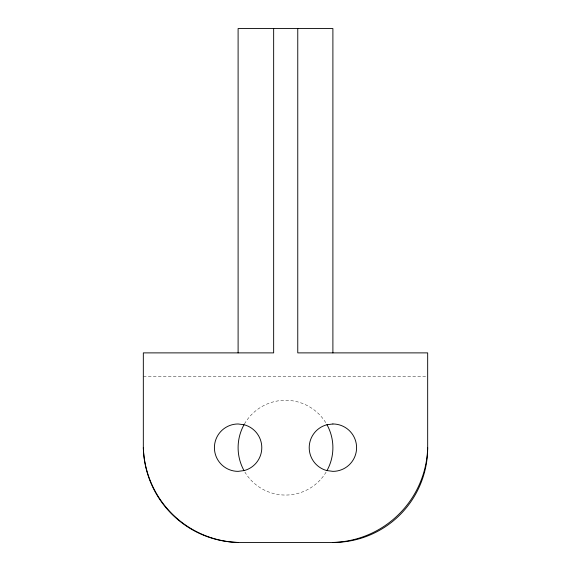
<?xml version="1.0" encoding="UTF-8"?>
<svg xmlns="http://www.w3.org/2000/svg" width="571" height="571" viewBox="0 0 571 571"><rect width="100%" height="100%" fill="white"/><g stroke="black" fill="none" stroke-linecap="round" stroke-linejoin="round"><path stroke-width="0.43" stroke-dasharray="2.85 2.14" d="M143.328 376.582L426.78 376.582M326.098 472.117A47.393 47.393 0 0 1 244.902 472.117M244.459 423.975A47.393 47.393 0 0 1 326.541 423.975"/><path stroke-width="0.86" d="M273.652 28.55L273.652 352.885L143.328 352.885L143.328 447.664A97.149 97.149 0 0 0 238.107 542.45L332.893 542.45A97.441 97.441 0 0 0 427.672 447.664L427.672 352.885L297.762 352.885L297.762 28.55M332.893 352.885L332.893 28.55L238.107 28.55L238.107 352.885M427.672 447.664A94.472 94.472 0 0 1 332.893 542.45M326.976 424.738A47.393 47.393 0 0 1 326.976 470.597M244.024 470.597A47.393 47.393 0 0 1 244.024 424.738M238.107 542.45A98.098 98.098 0 0 1 143.328 447.664M332.893 423.975L326.762 424.781A23.697 23.697 0 0 0 326.762 470.554L332.893 471.361A23.697 23.697 0 0 0 356.589 447.664A23.697 23.697 0 0 0 332.893 423.975M244.238 470.554L238.107 471.361A23.697 23.697 0 0 1 214.41 447.664A23.697 23.697 0 0 1 238.107 423.975L244.238 424.781A23.697 23.697 0 0 1 244.238 470.554"/></g></svg>
